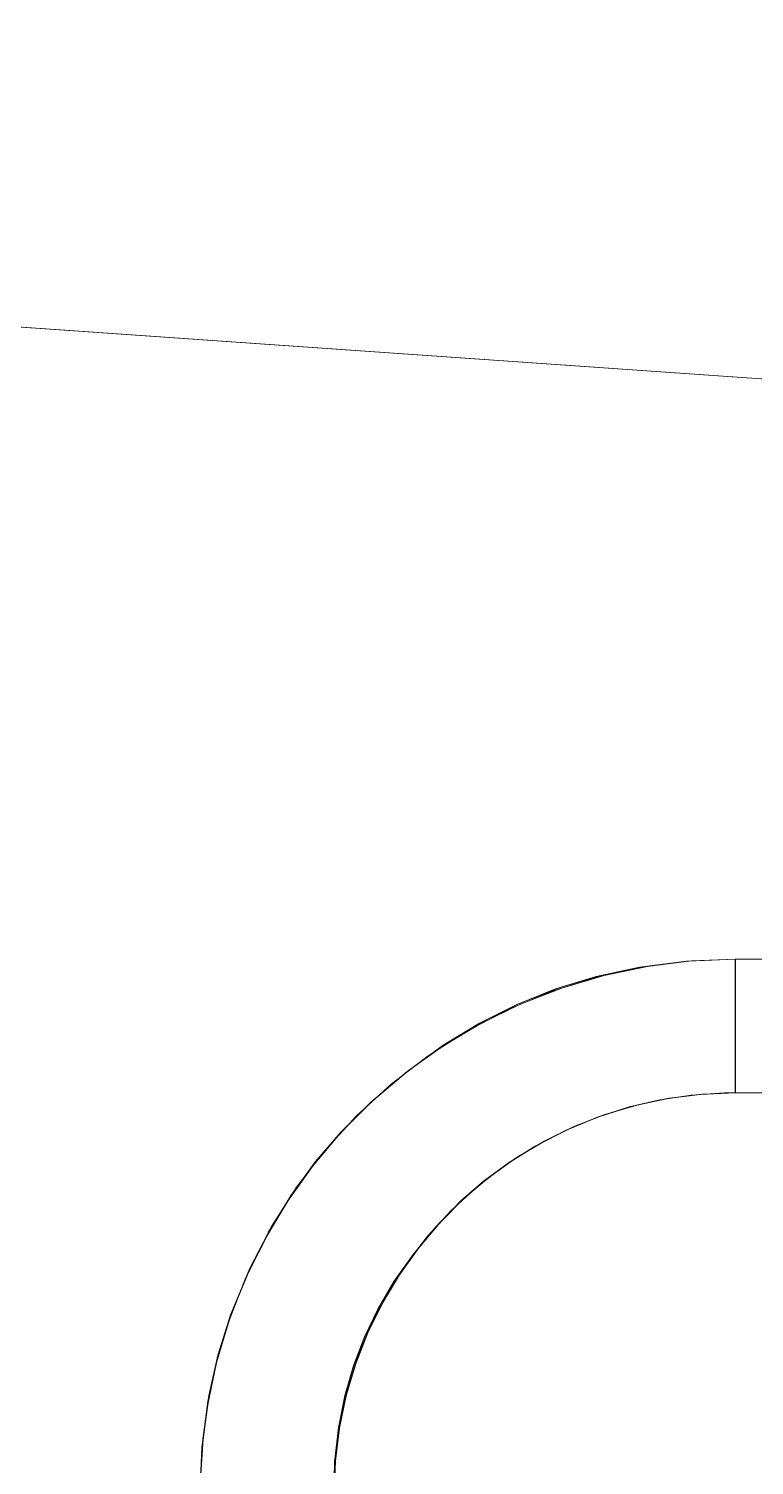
# Model space of a CAD drawing. Header units: millimetres. Extents: x -5968 to 8419, y -11886 to 221.
# Drawn here: x -5580.07 to -5576, y -11249.1 to -11241.04 of the extents above; entities that cross this region are included whole.
import ezdxf

# ---------------------------------------------------------------- set-up
doc = ezdxf.new("R2010")
doc.units = ezdxf.units.MM
doc.header["$LTSCALE"] = 20
doc.layers.add('Beschläge', color=7, linetype='Continuous')
doc.layers.add('Innenausbau_Konstruktion', color=7, linetype='Continuous')

msp = doc.modelspace()

# ---------------------------------------------------------------- linework, layer by layer
at = {"layer": 'Beschläge', "color": 7, "linetype": 'Continuous', "lineweight": 9, "transparency": 33554687}
for points, invisible_edges in [([(-5583.8596, -11242.5603, 3091.6093), (-5577.915, -11247.9165, 3091.6093), (-5577.7887, -11247.7635, 3091.6093)], 9), ([(-5583.8596, -11242.5603, 3091.6093), (-5578.0215, -11248.0688, 3091.6093), (-5577.915, -11247.9165, 3091.6093)], 9), ([(-5583.8596, -11242.5603, 3091.6093), (-5578.1113, -11248.2221, 3091.6093), (-5578.0215, -11248.0688, 3091.6093)], 9), ([(-5583.8596, -11242.5603, 3091.6093), (-5578.1865, -11248.3782, 3091.6093), (-5578.1113, -11248.2221, 3091.6093)], 9), ([(-5583.8596, -11242.5603, 3091.6093), (-5578.2482, -11248.5392, 3091.6093), (-5578.1865, -11248.3782, 3091.6093)], 9), ([(-5578.3595, -11249.2668, 3091.6093), (-5578.3542, -11249.0792, 3091.6093), (-5583.8596, -11242.5603, 3091.6093), (-5583.8596, -11255.9603, 3091.6093)], 10), ([(-5583.8596, -11242.5603, 3091.6093), (-5578.297, -11248.7076, 3091.6093), (-5578.2482, -11248.5392, 3091.6093)], 9), ([(-5583.8596, -11242.5603, 3091.6093), (-5578.3328, -11248.8864, 3091.6093), (-5578.297, -11248.7076, 3091.6093)], 9), ([(-5577.7887, -11247.7635, 3091.6093), (-5577.6428, -11247.6128, 3091.6093), (-5582.3596, -11242.5603, 3091.6093), (-5583.8596, -11242.5603, 3091.6093)], 10), ([(-5578.3542, -11249.0792, 3091.6093), (-5578.3328, -11248.8864, 3091.6093), (-5583.8596, -11242.5603, 3091.6093)], 10), ([(-5583.8576, -11242.5603, 3559.6093), (-5577.913, -11247.9165, 3559.6093), (-5577.7867, -11247.7635, 3559.6093)], 9), ([(-5583.8576, -11242.5603, 3559.6093), (-5578.0195, -11248.0688, 3559.6093), (-5577.913, -11247.9165, 3559.6093)], 9), ([(-5583.8576, -11242.5603, 3559.6093), (-5578.1093, -11248.2221, 3559.6093), (-5578.0195, -11248.0688, 3559.6093)], 9), ([(-5583.8576, -11242.5603, 3559.6093), (-5578.1845, -11248.3782, 3559.6093), (-5578.1093, -11248.2221, 3559.6093)], 9), ([(-5583.8576, -11242.5603, 3559.6093), (-5578.2462, -11248.5392, 3559.6093), (-5578.1845, -11248.3782, 3559.6093)], 9), ([(-5578.3575, -11249.2668, 3559.6093), (-5578.3522, -11249.0792, 3559.6093), (-5583.8576, -11242.5603, 3559.6093), (-5583.8576, -11255.9603, 3559.6093)], 10), ([(-5583.8576, -11242.5603, 3559.6093), (-5578.295, -11248.7076, 3559.6093), (-5578.2462, -11248.5392, 3559.6093)], 9), ([(-5583.8576, -11242.5603, 3559.6093), (-5578.3308, -11248.8864, 3559.6093), (-5578.295, -11248.7076, 3559.6093)], 9), ([(-5577.7867, -11247.7635, 3559.6093), (-5577.6408, -11247.6128, 3559.6093), (-5582.3576, -11242.5603, 3559.6093), (-5583.8576, -11242.5603, 3559.6093)], 10), ([(-5578.3522, -11249.0792, 3559.6093), (-5578.3308, -11248.8864, 3559.6093), (-5583.8576, -11242.5603, 3559.6093)], 10), ([(-5582.3596, -11242.5603, 3090.1093), (-5578.7238, -11247.7894, 3090.1093), (-5578.8393, -11248.0178, 3090.1093)], 9), ([(-5582.3596, -11242.5603, 3090.1093), (-5577.9486, -11246.8902, 3090.1093), (-5578.1508, -11247.0628, 3090.1093)], 9), ([(-5582.3596, -11242.5603, 3090.1093), (-5578.5981, -11247.5835, 3090.1093), (-5578.7238, -11247.7894, 3090.1093)], 9), ([(-5582.3596, -11242.5603, 3090.1093), (-5578.32, -11247.2306, 3090.1093), (-5578.4617, -11247.3959, 3090.1093)], 9), ([(-5582.3596, -11242.5603, 3090.1093), (-5577.7463, -11246.7437, 3090.1093), (-5577.9486, -11246.8902, 3090.1093)], 9), ([(-5578.4617, -11247.3959, 3090.1093), (-5578.5981, -11247.5835, 3090.1093), (-5582.3596, -11242.5603, 3090.1093)], 10), ([(-5582.3596, -11242.5603, 3090.1093), (-5577.5418, -11246.6193, 3090.1093), (-5577.7463, -11246.7437, 3090.1093)], 9), ([(-5573.6096, -11246.2603, 3090.1093), (-5576.1096, -11246.2603, 3090.1093), (-5582.3596, -11242.5603, 3090.1093), (-5569.5201, -11243.4581, 3090.1093)], 10), ([(-5578.1508, -11247.0628, 3090.1093), (-5578.32, -11247.2306, 3090.1093), (-5582.3596, -11242.5603, 3090.1093)], 10), ([(-5582.3596, -11242.5603, 3090.1093), (-5577.3325, -11246.5144, 3090.1093), (-5577.5418, -11246.6193, 3090.1093)], 9), ([(-5582.3596, -11242.5603, 3090.1093), (-5577.1158, -11246.4274, 3090.1093), (-5577.3325, -11246.5144, 3090.1093)], 9), ([(-5582.3596, -11242.5603, 3090.1093), (-5576.8881, -11246.3574, 3090.1093), (-5577.1158, -11246.4274, 3090.1093)], 9), ([(-5576.1096, -11246.2603, 3090.1093), (-5576.3822, -11246.2715, 3090.1093), (-5582.3596, -11242.5603, 3090.1093)], 10), ([(-5582.3596, -11255.9603, 3090.1093), (-5582.3596, -11242.5603, 3090.1093), (-5579.1088, -11249.2094, 3090.1093), (-5579.1054, -11249.4348, 3090.1093)], 10), ([(-5582.3596, -11242.5603, 3090.1093), (-5579.0587, -11248.7077, 3090.1093), (-5579.0928, -11248.9492, 3090.1093)], 9), ([(-5582.3596, -11242.5603, 3090.1093), (-5576.6452, -11246.3049, 3090.1093), (-5576.8881, -11246.3574, 3090.1093)], 9), ([(-5582.3596, -11242.5603, 3090.1093), (-5579.0078, -11248.4809, 3090.1093), (-5579.0587, -11248.7077, 3090.1093)], 9), ([(-5576.3822, -11246.2715, 3090.1093), (-5576.6452, -11246.3049, 3090.1093), (-5582.3596, -11242.5603, 3090.1093)], 10), ([(-5582.3596, -11242.5603, 3090.1093), (-5578.9369, -11248.2548, 3090.1093), (-5579.0078, -11248.4809, 3090.1093)], 9), ([(-5578.8393, -11248.0178, 3090.1093), (-5578.9369, -11248.2548, 3090.1093), (-5582.3596, -11242.5603, 3090.1093)], 10), ([(-5579.0928, -11248.9492, 3090.1093), (-5579.1088, -11249.2094, 3090.1093), (-5582.3596, -11242.5603, 3090.1093)], 10), ([(-5569.5201, -11243.4581, 3091.6093), (-5582.3596, -11242.5603, 3091.6093), (-5576.1709, -11247.0111, 3091.6093), (-5576.1096, -11247.0103, 3091.6093)], 10), ([(-5582.3596, -11242.5603, 3091.6093), (-5576.3559, -11247.0231, 3091.6093), (-5576.1709, -11247.0111, 3091.6093)], 9), ([(-5582.3596, -11242.5603, 3091.6093), (-5576.5327, -11247.0491, 3091.6093), (-5576.3559, -11247.0231, 3091.6093)], 9), ([(-5582.3596, -11242.5603, 3091.6093), (-5576.7038, -11247.0888, 3091.6093), (-5576.5327, -11247.0491, 3091.6093)], 9), ([(-5582.3596, -11242.5603, 3091.6093), (-5577.2271, -11247.3078, 3091.6093), (-5577.0575, -11247.2204, 3091.6093)], 9), ([(-5582.3596, -11242.5603, 3091.6093), (-5577.3802, -11247.4027, 3091.6093), (-5577.2271, -11247.3078, 3091.6093)], 9), ([(-5582.3596, -11242.5603, 3091.6093), (-5577.6428, -11247.6128, 3091.6093), (-5577.5198, -11247.5058, 3091.6093)], 9), ([(-5582.3596, -11242.5603, 3091.6093), (-5576.8775, -11247.1448, 3091.6093), (-5576.7038, -11247.0888, 3091.6093)], 9), ([(-5577.5198, -11247.5058, 3091.6093), (-5577.3802, -11247.4027, 3091.6093), (-5582.3596, -11242.5603, 3091.6093)], 10), ([(-5577.0575, -11247.2204, 3091.6093), (-5576.8775, -11247.1448, 3091.6093), (-5582.3596, -11242.5603, 3091.6093)], 10), ([(-5582.3576, -11242.5603, 3558.1093), (-5578.7218, -11247.7894, 3558.1093), (-5578.8373, -11248.0178, 3558.1093)], 9), ([(-5582.3576, -11242.5603, 3558.1093), (-5577.9466, -11246.8902, 3558.1093), (-5578.1488, -11247.0628, 3558.1093)], 9), ([(-5582.3576, -11242.5603, 3558.1093), (-5578.5961, -11247.5835, 3558.1093), (-5578.7218, -11247.7894, 3558.1093)], 9), ([(-5582.3576, -11242.5603, 3558.1093), (-5578.318, -11247.2306, 3558.1093), (-5578.4597, -11247.3959, 3558.1093)], 9), ([(-5582.3576, -11242.5603, 3558.1093), (-5577.7443, -11246.7437, 3558.1093), (-5577.9466, -11246.8902, 3558.1093)], 9), ([(-5578.4597, -11247.3959, 3558.1093), (-5578.5961, -11247.5835, 3558.1093), (-5582.3576, -11242.5603, 3558.1093)], 10), ([(-5582.3576, -11242.5603, 3558.1093), (-5577.5398, -11246.6193, 3558.1093), (-5577.7443, -11246.7437, 3558.1093)], 9), ([(-5573.6076, -11246.2603, 3558.1093), (-5576.1076, -11246.2603, 3558.1093), (-5582.3576, -11242.5603, 3558.1093), (-5569.5181, -11243.4581, 3558.1093)], 10), ([(-5578.1488, -11247.0628, 3558.1093), (-5578.318, -11247.2306, 3558.1093), (-5582.3576, -11242.5603, 3558.1093)], 10), ([(-5582.3576, -11242.5603, 3558.1093), (-5577.3305, -11246.5144, 3558.1093), (-5577.5398, -11246.6193, 3558.1093)], 9), ([(-5582.3576, -11242.5603, 3558.1093), (-5577.1138, -11246.4274, 3558.1093), (-5577.3305, -11246.5144, 3558.1093)], 9), ([(-5582.3576, -11242.5603, 3558.1093), (-5579.0567, -11248.7077, 3558.1093), (-5579.0908, -11248.9492, 3558.1093)], 9), ([(-5582.3576, -11242.5603, 3558.1093), (-5576.8861, -11246.3574, 3558.1093), (-5577.1138, -11246.4274, 3558.1093)], 9), ([(-5576.1076, -11246.2603, 3558.1093), (-5576.3802, -11246.2715, 3558.1093), (-5582.3576, -11242.5603, 3558.1093)], 10), ([(-5582.3576, -11242.5603, 3558.1093), (-5579.0058, -11248.4809, 3558.1093), (-5579.0567, -11248.7077, 3558.1093)], 9), ([(-5582.3576, -11242.5603, 3558.1093), (-5576.6432, -11246.3049, 3558.1093), (-5576.8861, -11246.3574, 3558.1093)], 9), ([(-5582.3576, -11255.9603, 3558.1093), (-5582.3576, -11242.5603, 3558.1093), (-5579.1068, -11249.2094, 3558.1093), (-5579.1034, -11249.4348, 3558.1093)], 10), ([(-5582.3576, -11242.5603, 3558.1093), (-5578.9349, -11248.2548, 3558.1093), (-5579.0058, -11248.4809, 3558.1093)], 9), ([(-5576.3802, -11246.2715, 3558.1093), (-5576.6432, -11246.3049, 3558.1093), (-5582.3576, -11242.5603, 3558.1093)], 10), ([(-5578.8373, -11248.0178, 3558.1093), (-5578.9349, -11248.2548, 3558.1093), (-5582.3576, -11242.5603, 3558.1093)], 10), ([(-5579.0908, -11248.9492, 3558.1093), (-5579.1068, -11249.2094, 3558.1093), (-5582.3576, -11242.5603, 3558.1093)], 10), ([(-5569.5181, -11243.4581, 3559.6093), (-5582.3576, -11242.5603, 3559.6093), (-5576.1689, -11247.0111, 3559.6093), (-5576.1076, -11247.0103, 3559.6093)], 10), ([(-5582.3576, -11242.5603, 3559.6093), (-5576.3539, -11247.0231, 3559.6093), (-5576.1689, -11247.0111, 3559.6093)], 9), ([(-5582.3576, -11242.5603, 3559.6093), (-5576.5307, -11247.0491, 3559.6093), (-5576.3539, -11247.0231, 3559.6093)], 9), ([(-5582.3576, -11242.5603, 3559.6093), (-5576.7018, -11247.0888, 3559.6093), (-5576.5307, -11247.0491, 3559.6093)], 9), ([(-5582.3576, -11242.5603, 3559.6093), (-5577.2251, -11247.3078, 3559.6093), (-5577.0555, -11247.2204, 3559.6093)], 9), ([(-5582.3576, -11242.5603, 3559.6093), (-5577.3782, -11247.4027, 3559.6093), (-5577.2251, -11247.3078, 3559.6093)], 9), ([(-5582.3576, -11242.5603, 3559.6093), (-5577.6408, -11247.6128, 3559.6093), (-5577.5178, -11247.5058, 3559.6093)], 9), ([(-5582.3576, -11242.5603, 3559.6093), (-5576.8755, -11247.1448, 3559.6093), (-5576.7018, -11247.0888, 3559.6093)], 9), ([(-5577.5178, -11247.5058, 3559.6093), (-5577.3782, -11247.4027, 3559.6093), (-5582.3576, -11242.5603, 3559.6093)], 10), ([(-5577.0555, -11247.2204, 3559.6093), (-5576.8755, -11247.1448, 3559.6093), (-5582.3576, -11242.5603, 3559.6093)], 10), ([(-5576.1096, -11247.0103, 3091.6093), (-5573.6096, -11247.0103, 3091.6093), (-5569.5201, -11243.4581, 3091.6093)], 10), ([(-5576.1076, -11247.0103, 3559.6093), (-5573.6076, -11247.0103, 3559.6093), (-5569.5181, -11243.4581, 3559.6093)], 10), ([(-5576.6919, -11247.087, 3090.8593), (-5576.886, -11246.3625, 3090.1093), (-5576.6305, -11246.3059, 3090.1093)], 9), ([(-5576.6599, -11247.0792, 3558.8593), (-5576.844, -11246.3521, 3558.1093), (-5576.6014, -11246.3012, 3558.1093)], 9), ([(-5576.6919, -11247.087, 3090.8593), (-5576.6305, -11246.3059, 3090.1093), (-5576.5003, -11247.0445, 3090.8593)], 3), ([(-5576.6599, -11247.0792, 3558.8593), (-5576.6014, -11246.3012, 3558.1093), (-5576.4779, -11247.041, 3558.8593)], 3), ([(-5576.5003, -11247.0445, 3090.8593), (-5576.6305, -11246.3059, 3090.1093), (-5576.3711, -11246.2717, 3090.1093)], 9), ([(-5576.4779, -11247.041, 3558.8593), (-5576.6014, -11246.3012, 3558.1093), (-5576.3553, -11246.2706, 3558.1093)], 9), ([(-5576.5003, -11247.0445, 3090.8593), (-5576.3711, -11246.2717, 3090.1093), (-5576.3057, -11247.0189, 3090.8593)], 3), ([(-5576.4779, -11247.041, 3558.8593), (-5576.3553, -11246.2706, 3558.1093), (-5576.2934, -11247.018, 3558.8593)], 3), ([(-5576.3057, -11247.0189, 3090.8593), (-5576.3711, -11246.2717, 3090.1093), (-5576.1096, -11246.2603, 3090.1093)], 9), ([(-5576.2934, -11247.018, 3558.8593), (-5576.3553, -11246.2706, 3558.1093), (-5576.1076, -11246.2603, 3558.1093)], 9), ([(-5576.3057, -11247.0189, 3090.8593), (-5576.1096, -11246.2603, 3090.1093), (-5576.1096, -11247.0103, 3090.8593)], 1), ([(-5576.2934, -11247.018, 3558.8593), (-5576.1076, -11246.2603, 3558.1093), (-5576.1076, -11247.0103, 3558.8593)], 1), ([(-5576.8791, -11247.146, 3090.8593), (-5577.1356, -11246.4412, 3090.1093), (-5576.886, -11246.3625, 3090.1093)], 9), ([(-5576.8382, -11247.1322, 3558.8593), (-5577.0817, -11246.4229, 3558.1093), (-5576.844, -11246.3521, 3558.1093)], 9), ([(-5576.8791, -11247.146, 3090.8593), (-5576.886, -11246.3625, 3090.1093), (-5576.6919, -11247.087, 3090.8593)], 3), ([(-5576.8382, -11247.1322, 3558.8593), (-5576.844, -11246.3521, 3558.1093), (-5576.6599, -11247.0792, 3558.8593)], 3), ([(-5577.0605, -11247.2211, 3090.8593), (-5577.3774, -11246.5414, 3090.1093), (-5577.1356, -11246.4412, 3090.1093)], 9), ([(-5577.0114, -11247.1998, 3558.8593), (-5577.3127, -11246.513, 3558.1093), (-5577.0817, -11246.4229, 3558.1093)], 9), ([(-5577.0605, -11247.2211, 3090.8593), (-5577.1356, -11246.4412, 3090.1093), (-5576.8791, -11247.146, 3090.8593)], 3), ([(-5577.0114, -11247.1998, 3558.8593), (-5577.0817, -11246.4229, 3558.1093), (-5576.8382, -11247.1322, 3558.8593)], 3), ([(-5577.2346, -11247.3118, 3090.8593), (-5577.6096, -11246.6622, 3090.1093), (-5577.3774, -11246.5414, 3090.1093)], 9), ([(-5577.1785, -11247.2815, 3558.8593), (-5577.5354, -11246.6219, 3558.1093), (-5577.3127, -11246.513, 3558.1093)], 9), ([(-5577.2346, -11247.3118, 3090.8593), (-5577.3774, -11246.5414, 3090.1093), (-5577.0605, -11247.2211, 3090.8593)], 3), ([(-5577.1785, -11247.2815, 3558.8593), (-5577.3127, -11246.513, 3558.1093), (-5577.0114, -11247.1998, 3558.8593)], 3), ([(-5577.3382, -11247.3767, 3558.8593), (-5577.7484, -11246.7488, 3558.1093), (-5577.5354, -11246.6219, 3558.1093)], 9), ([(-5577.3382, -11247.3767, 3558.8593), (-5577.5354, -11246.6219, 3558.1093), (-5577.1785, -11247.2815, 3558.8593)], 3), ([(-5577.4001, -11247.4172, 3090.8593), (-5577.8303, -11246.8029, 3090.1093), (-5577.6096, -11246.6622, 3090.1093)], 9), ([(-5577.4001, -11247.4172, 3090.8593), (-5577.6096, -11246.6622, 3090.1093), (-5577.2346, -11247.3118, 3090.8593)], 3), ([(-5577.5559, -11247.5367, 3090.8593), (-5578.0379, -11246.9622, 3090.1093), (-5577.8303, -11246.8029, 3090.1093)], 9), ([(-5577.4896, -11247.4847, 3558.8593), (-5577.9502, -11246.8929, 3558.1093), (-5577.7484, -11246.7488, 3558.1093)], 9), ([(-5577.5559, -11247.5367, 3090.8593), (-5577.8303, -11246.8029, 3090.1093), (-5577.4001, -11247.4172, 3090.8593)], 3), ([(-5577.4896, -11247.4847, 3558.8593), (-5577.7484, -11246.7488, 3558.1093), (-5577.3382, -11247.3767, 3558.8593)], 3), ([(-5577.7006, -11247.6693, 3090.8593), (-5578.2309, -11247.139, 3090.1093), (-5578.0379, -11246.9622, 3090.1093)], 9), ([(-5577.6315, -11247.6049, 3558.8593), (-5578.1394, -11247.0531, 3558.1093), (-5577.9502, -11246.8929, 3558.1093)], 9), ([(-5577.7006, -11247.6693, 3090.8593), (-5578.0379, -11246.9622, 3090.1093), (-5577.5559, -11247.5367, 3090.8593)], 3), ([(-5577.6315, -11247.6049, 3558.8593), (-5577.9502, -11246.8929, 3558.1093), (-5577.4896, -11247.4847, 3558.8593)], 3), ([(-5576.6619, -11247.0792, 3091.6093), (-5576.4799, -11247.041, 3090.8593), (-5576.4799, -11247.041, 3091.6093)], 3), ([(-5576.6619, -11247.0792, 3091.6093), (-5576.6619, -11247.0792, 3090.8593), (-5576.4799, -11247.041, 3090.8593)], 9), ([(-5576.6599, -11247.0792, 3559.6093), (-5576.4779, -11247.041, 3558.8593), (-5576.4779, -11247.041, 3559.6093)], 3), ([(-5576.6599, -11247.0792, 3559.6093), (-5576.6599, -11247.0792, 3558.8593), (-5576.4779, -11247.041, 3558.8593)], 9), ([(-5576.4799, -11247.041, 3091.6093), (-5576.2954, -11247.018, 3090.8593), (-5576.2954, -11247.018, 3091.6093)], 3), ([(-5576.4799, -11247.041, 3091.6093), (-5576.4799, -11247.041, 3090.8593), (-5576.2954, -11247.018, 3090.8593)], 9), ([(-5576.4779, -11247.041, 3559.6093), (-5576.2934, -11247.018, 3558.8593), (-5576.2934, -11247.018, 3559.6093)], 3), ([(-5576.4779, -11247.041, 3559.6093), (-5576.4779, -11247.041, 3558.8593), (-5576.2934, -11247.018, 3558.8593)], 9), ([(-5576.2954, -11247.018, 3091.6093), (-5576.1096, -11247.0103, 3090.8593), (-5576.1096, -11247.0103, 3091.6093)], 1), ([(-5576.2954, -11247.018, 3091.6093), (-5576.2954, -11247.018, 3090.8593), (-5576.1096, -11247.0103, 3090.8593)], 9), ([(-5576.2934, -11247.018, 3559.6093), (-5576.1076, -11247.0103, 3558.8593), (-5576.1076, -11247.0103, 3559.6093)], 1), ([(-5576.2934, -11247.018, 3559.6093), (-5576.2934, -11247.018, 3558.8593), (-5576.1076, -11247.0103, 3558.8593)], 9), ([(-5577.763, -11247.7364, 3558.8593), (-5578.3148, -11247.2285, 3558.1093), (-5578.1394, -11247.0531, 3558.1093)], 9), ([(-5577.763, -11247.7364, 3558.8593), (-5578.1394, -11247.0531, 3558.1093), (-5577.6315, -11247.6049, 3558.8593)], 3), ([(-5577.0134, -11247.1998, 3091.6093), (-5576.8402, -11247.1322, 3090.8593), (-5576.8402, -11247.1322, 3091.6093)], 3), ([(-5577.0134, -11247.1998, 3091.6093), (-5577.0134, -11247.1998, 3090.8593), (-5576.8402, -11247.1322, 3090.8593)], 9), ([(-5577.0114, -11247.1998, 3559.6093), (-5576.8382, -11247.1322, 3558.8593), (-5576.8382, -11247.1322, 3559.6093)], 3), ([(-5577.0114, -11247.1998, 3559.6093), (-5577.0114, -11247.1998, 3558.8593), (-5576.8382, -11247.1322, 3558.8593)], 9), ([(-5576.8402, -11247.1322, 3091.6093), (-5576.6619, -11247.0792, 3090.8593), (-5576.6619, -11247.0792, 3091.6093)], 3), ([(-5576.8402, -11247.1322, 3091.6093), (-5576.8402, -11247.1322, 3090.8593), (-5576.6619, -11247.0792, 3090.8593)], 9), ([(-5576.8382, -11247.1322, 3559.6093), (-5576.6599, -11247.0792, 3558.8593), (-5576.6599, -11247.0792, 3559.6093)], 3), ([(-5576.8382, -11247.1322, 3559.6093), (-5576.8382, -11247.1322, 3558.8593), (-5576.6599, -11247.0792, 3558.8593)], 9), ([(-5577.8332, -11247.814, 3090.8593), (-5578.4077, -11247.332, 3090.1093), (-5578.2309, -11247.139, 3090.1093)], 9), ([(-5577.8332, -11247.814, 3090.8593), (-5578.2309, -11247.139, 3090.1093), (-5577.7006, -11247.6693, 3090.8593)], 3), ([(-5577.1805, -11247.2815, 3091.6093), (-5577.0134, -11247.1998, 3090.8593), (-5577.0134, -11247.1998, 3091.6093)], 3), ([(-5577.1805, -11247.2815, 3091.6093), (-5577.1805, -11247.2815, 3090.8593), (-5577.0134, -11247.1998, 3090.8593)], 9), ([(-5577.1785, -11247.2815, 3559.6093), (-5577.0114, -11247.1998, 3558.8593), (-5577.0114, -11247.1998, 3559.6093)], 3), ([(-5577.1785, -11247.2815, 3559.6093), (-5577.1785, -11247.2815, 3558.8593), (-5577.0114, -11247.1998, 3558.8593)], 9), ([(-5577.8831, -11247.8783, 3558.8593), (-5578.475, -11247.4177, 3558.1093), (-5578.3148, -11247.2285, 3558.1093)], 9), ([(-5577.8831, -11247.8783, 3558.8593), (-5578.3148, -11247.2285, 3558.1093), (-5577.763, -11247.7364, 3558.8593)], 3), ([(-5577.3402, -11247.3767, 3091.6093), (-5577.1805, -11247.2815, 3090.8593), (-5577.1805, -11247.2815, 3091.6093)], 3), ([(-5577.3402, -11247.3767, 3091.6093), (-5577.3402, -11247.3767, 3090.8593), (-5577.1805, -11247.2815, 3090.8593)], 9), ([(-5577.3382, -11247.3767, 3559.6093), (-5577.1785, -11247.2815, 3558.8593), (-5577.1785, -11247.2815, 3559.6093)], 3), ([(-5577.3382, -11247.3767, 3559.6093), (-5577.3382, -11247.3767, 3558.8593), (-5577.1785, -11247.2815, 3558.8593)], 9), ([(-5577.9527, -11247.9698, 3090.8593), (-5578.567, -11247.5396, 3090.1093), (-5578.4077, -11247.332, 3090.1093)], 9), ([(-5577.9527, -11247.9698, 3090.8593), (-5578.4077, -11247.332, 3090.1093), (-5577.8332, -11247.814, 3090.8593)], 3), ([(-5577.9912, -11248.0297, 3558.8593), (-5578.6191, -11247.6195, 3558.1093), (-5578.475, -11247.4177, 3558.1093)], 9), ([(-5577.9912, -11248.0297, 3558.8593), (-5578.475, -11247.4177, 3558.1093), (-5577.8831, -11247.8783, 3558.8593)], 3), ([(-5577.4916, -11247.4847, 3091.6093), (-5577.3402, -11247.3767, 3090.8593), (-5577.3402, -11247.3767, 3091.6093)], 3), ([(-5577.4916, -11247.4847, 3091.6093), (-5577.4916, -11247.4847, 3090.8593), (-5577.3402, -11247.3767, 3090.8593)], 9), ([(-5577.4896, -11247.4847, 3559.6093), (-5577.3382, -11247.3767, 3558.8593), (-5577.3382, -11247.3767, 3559.6093)], 3), ([(-5577.4896, -11247.4847, 3559.6093), (-5577.4896, -11247.4847, 3558.8593), (-5577.3382, -11247.3767, 3558.8593)], 9), ([(-5577.6335, -11247.6049, 3091.6093), (-5577.4916, -11247.4847, 3090.8593), (-5577.4916, -11247.4847, 3091.6093)], 3), ([(-5577.6335, -11247.6049, 3091.6093), (-5577.6335, -11247.6049, 3090.8593), (-5577.4916, -11247.4847, 3090.8593)], 9), ([(-5577.6315, -11247.6049, 3559.6093), (-5577.4896, -11247.4847, 3558.8593), (-5577.4896, -11247.4847, 3559.6093)], 3), ([(-5577.6315, -11247.6049, 3559.6093), (-5577.6315, -11247.6049, 3558.8593), (-5577.4896, -11247.4847, 3558.8593)], 9), ([(-5578.0581, -11248.1353, 3090.8593), (-5578.7077, -11247.7603, 3090.1093), (-5578.567, -11247.5396, 3090.1093)], 9), ([(-5578.0581, -11248.1353, 3090.8593), (-5578.567, -11247.5396, 3090.1093), (-5577.9527, -11247.9698, 3090.8593)], 3), ([(-5577.765, -11247.7364, 3091.6093), (-5577.6335, -11247.6049, 3090.8593), (-5577.6335, -11247.6049, 3091.6093)], 3), ([(-5577.765, -11247.7364, 3091.6093), (-5577.765, -11247.7364, 3090.8593), (-5577.6335, -11247.6049, 3090.8593)], 9), ([(-5577.763, -11247.7364, 3559.6093), (-5577.6315, -11247.6049, 3558.8593), (-5577.6315, -11247.6049, 3559.6093)], 3), ([(-5577.763, -11247.7364, 3559.6093), (-5577.763, -11247.7364, 3558.8593), (-5577.6315, -11247.6049, 3558.8593)], 9), ([(-5578.0864, -11248.1894, 3558.8593), (-5578.746, -11247.8325, 3558.1093), (-5578.6191, -11247.6195, 3558.1093)], 9), ([(-5578.0864, -11248.1894, 3558.8593), (-5578.6191, -11247.6195, 3558.1093), (-5577.9912, -11248.0297, 3558.8593)], 3), ([(-5578.1488, -11248.3094, 3090.8593), (-5578.8285, -11247.9925, 3090.1093), (-5578.7077, -11247.7603, 3090.1093)], 9), ([(-5578.1488, -11248.3094, 3090.8593), (-5578.7077, -11247.7603, 3090.1093), (-5578.0581, -11248.1353, 3090.8593)], 3), ([(-5577.8851, -11247.8783, 3091.6093), (-5577.765, -11247.7364, 3090.8593), (-5577.765, -11247.7364, 3091.6093)], 3), ([(-5577.8851, -11247.8783, 3091.6093), (-5577.8851, -11247.8783, 3090.8593), (-5577.765, -11247.7364, 3090.8593)], 9), ([(-5577.8831, -11247.8783, 3559.6093), (-5577.763, -11247.7364, 3558.8593), (-5577.763, -11247.7364, 3559.6093)], 3), ([(-5577.8831, -11247.8783, 3559.6093), (-5577.8831, -11247.8783, 3558.8593), (-5577.763, -11247.7364, 3558.8593)], 9), ([(-5578.1681, -11248.3565, 3558.8593), (-5578.8549, -11248.0552, 3558.1093), (-5578.746, -11247.8325, 3558.1093)], 9), ([(-5578.1681, -11248.3565, 3558.8593), (-5578.746, -11247.8325, 3558.1093), (-5578.0864, -11248.1894, 3558.8593)], 3), ([(-5577.9932, -11248.0297, 3091.6093), (-5577.8851, -11247.8783, 3090.8593), (-5577.8851, -11247.8783, 3091.6093)], 3), ([(-5577.9932, -11248.0297, 3091.6093), (-5577.9932, -11248.0297, 3090.8593), (-5577.8851, -11247.8783, 3090.8593)], 9), ([(-5577.9912, -11248.0297, 3559.6093), (-5577.8831, -11247.8783, 3558.8593), (-5577.8831, -11247.8783, 3559.6093)], 3), ([(-5577.9912, -11248.0297, 3559.6093), (-5577.9912, -11248.0297, 3558.8593), (-5577.8831, -11247.8783, 3558.8593)], 9), ([(-5578.2239, -11248.4908, 3090.8593), (-5578.9287, -11248.2343, 3090.1093), (-5578.8285, -11247.9925, 3090.1093)], 9), ([(-5578.2239, -11248.4908, 3090.8593), (-5578.8285, -11247.9925, 3090.1093), (-5578.1488, -11248.3094, 3090.8593)], 3), ([(-5578.2357, -11248.5297, 3558.8593), (-5578.945, -11248.2862, 3558.1093), (-5578.8549, -11248.0552, 3558.1093)], 9), ([(-5578.2357, -11248.5297, 3558.8593), (-5578.8549, -11248.0552, 3558.1093), (-5578.1681, -11248.3565, 3558.8593)], 3), ([(-5578.0884, -11248.1894, 3091.6093), (-5577.9932, -11248.0297, 3090.8593), (-5577.9932, -11248.0297, 3091.6093)], 3), ([(-5578.0884, -11248.1894, 3091.6093), (-5578.0884, -11248.1894, 3090.8593), (-5577.9932, -11248.0297, 3090.8593)], 9), ([(-5578.0864, -11248.1894, 3559.6093), (-5577.9912, -11248.0297, 3558.8593), (-5577.9912, -11248.0297, 3559.6093)], 3), ([(-5578.0864, -11248.1894, 3559.6093), (-5578.0864, -11248.1894, 3558.8593), (-5577.9912, -11248.0297, 3558.8593)], 9), ([(-5578.2829, -11248.678, 3090.8593), (-5579.0074, -11248.4839, 3090.1093), (-5578.9287, -11248.2343, 3090.1093)], 9), ([(-5578.2829, -11248.678, 3090.8593), (-5578.9287, -11248.2343, 3090.1093), (-5578.2239, -11248.4908, 3090.8593)], 3), ([(-5578.1701, -11248.3565, 3091.6093), (-5578.0884, -11248.1894, 3090.8593), (-5578.0884, -11248.1894, 3091.6093)], 3), ([(-5578.1701, -11248.3565, 3091.6093), (-5578.1701, -11248.3565, 3090.8593), (-5578.0884, -11248.1894, 3090.8593)], 9), ([(-5578.1681, -11248.3565, 3559.6093), (-5578.0864, -11248.1894, 3558.8593), (-5578.0864, -11248.1894, 3559.6093)], 3), ([(-5578.1681, -11248.3565, 3559.6093), (-5578.1681, -11248.3565, 3558.8593), (-5578.0864, -11248.1894, 3558.8593)], 9), ([(-5578.2887, -11248.708, 3558.8593), (-5579.0158, -11248.5239, 3558.1093), (-5578.945, -11248.2862, 3558.1093)], 9), ([(-5578.2887, -11248.708, 3558.8593), (-5578.945, -11248.2862, 3558.1093), (-5578.2357, -11248.5297, 3558.8593)], 3), ([(-5578.2377, -11248.5297, 3091.6093), (-5578.1701, -11248.3565, 3090.8593), (-5578.1701, -11248.3565, 3091.6093)], 3), ([(-5578.2377, -11248.5297, 3091.6093), (-5578.2377, -11248.5297, 3090.8593), (-5578.1701, -11248.3565, 3090.8593)], 9), ([(-5578.2357, -11248.5297, 3559.6093), (-5578.1681, -11248.3565, 3558.8593), (-5578.1681, -11248.3565, 3559.6093)], 3), ([(-5578.2357, -11248.5297, 3559.6093), (-5578.2357, -11248.5297, 3558.8593), (-5578.1681, -11248.3565, 3558.8593)], 9), ([(-5578.3254, -11248.8696, 3090.8593), (-5579.064, -11248.7394, 3090.1093), (-5579.0074, -11248.4839, 3090.1093)], 9), ([(-5578.3254, -11248.8696, 3090.8593), (-5579.0074, -11248.4839, 3090.1093), (-5578.2829, -11248.678, 3090.8593)], 3), ([(-5578.3269, -11248.89, 3558.8593), (-5579.0667, -11248.7665, 3558.1093), (-5579.0158, -11248.5239, 3558.1093)], 9), ([(-5578.3269, -11248.89, 3558.8593), (-5579.0158, -11248.5239, 3558.1093), (-5578.2887, -11248.708, 3558.8593)], 3), ([(-5578.2907, -11248.708, 3091.6093), (-5578.2377, -11248.5297, 3090.8593), (-5578.2377, -11248.5297, 3091.6093)], 3), ([(-5578.2907, -11248.708, 3091.6093), (-5578.2907, -11248.708, 3090.8593), (-5578.2377, -11248.5297, 3090.8593)], 9), ([(-5578.2887, -11248.708, 3559.6093), (-5578.2357, -11248.5297, 3558.8593), (-5578.2357, -11248.5297, 3559.6093)], 3), ([(-5578.2887, -11248.708, 3559.6093), (-5578.2887, -11248.708, 3558.8593), (-5578.2357, -11248.5297, 3558.8593)], 9), ([(-5578.351, -11249.0642, 3090.8593), (-5579.0982, -11248.9988, 3090.1093), (-5579.064, -11248.7394, 3090.1093)], 9), ([(-5578.351, -11249.0642, 3090.8593), (-5579.064, -11248.7394, 3090.1093), (-5578.3254, -11248.8696, 3090.8593)], 3), ([(-5578.3289, -11248.89, 3091.6093), (-5578.2907, -11248.708, 3090.8593), (-5578.2907, -11248.708, 3091.6093)], 3), ([(-5578.3289, -11248.89, 3091.6093), (-5578.3289, -11248.89, 3090.8593), (-5578.2907, -11248.708, 3090.8593)], 9), ([(-5578.3269, -11248.89, 3559.6093), (-5578.2887, -11248.708, 3558.8593), (-5578.2887, -11248.708, 3559.6093)], 3), ([(-5578.3269, -11248.89, 3559.6093), (-5578.3269, -11248.89, 3558.8593), (-5578.2887, -11248.708, 3558.8593)], 9), ([(-5578.3499, -11249.0745, 3558.8593), (-5579.0973, -11249.0126, 3558.1093), (-5579.0667, -11248.7665, 3558.1093)], 9), ([(-5578.3499, -11249.0745, 3558.8593), (-5579.0667, -11248.7665, 3558.1093), (-5578.3269, -11248.89, 3558.8593)], 3), ([(-5578.3519, -11249.0745, 3091.6093), (-5578.3289, -11248.89, 3090.8593), (-5578.3289, -11248.89, 3091.6093)], 3), ([(-5578.3519, -11249.0745, 3091.6093), (-5578.3519, -11249.0745, 3090.8593), (-5578.3289, -11248.89, 3090.8593)], 9), ([(-5578.3499, -11249.0745, 3559.6093), (-5578.3269, -11248.89, 3558.8593), (-5578.3269, -11248.89, 3559.6093)], 3), ([(-5578.3499, -11249.0745, 3559.6093), (-5578.3499, -11249.0745, 3558.8593), (-5578.3269, -11248.89, 3558.8593)], 9), ([(-5578.3596, -11249.2603, 3090.8593), (-5579.1096, -11249.2603, 3090.1093), (-5579.0982, -11248.9988, 3090.1093)], 8), ([(-5578.3576, -11249.2603, 3558.8593), (-5579.1076, -11249.2603, 3558.1093), (-5579.0973, -11249.0126, 3558.1093)], 8), ([(-5578.3596, -11249.2603, 3090.8593), (-5579.0982, -11248.9988, 3090.1093), (-5578.351, -11249.0642, 3090.8593)], 3), ([(-5578.3576, -11249.2603, 3558.8593), (-5579.0973, -11249.0126, 3558.1093), (-5578.3499, -11249.0745, 3558.8593)], 3), ([(-5578.3596, -11249.2603, 3091.6093), (-5578.3519, -11249.0745, 3090.8593), (-5578.3519, -11249.0745, 3091.6093)], 3), ([(-5578.3596, -11249.2603, 3091.6093), (-5578.3596, -11249.2603, 3090.8593), (-5578.3519, -11249.0745, 3090.8593)], 8), ([(-5578.3576, -11249.2603, 3559.6093), (-5578.3499, -11249.0745, 3558.8593), (-5578.3499, -11249.0745, 3559.6093)], 3), ([(-5578.3576, -11249.2603, 3559.6093), (-5578.3576, -11249.2603, 3558.8593), (-5578.3499, -11249.0745, 3558.8593)], 8)]:
    msp.add_3dface(points, dxfattribs=dict(at, invisible_edges=invisible_edges))
for points in [[(-5582.3596, -11242.5603, 3091.6093), (-5569.5201, -11243.4581, 3091.6093), (-5569.5201, -11243.4581, 3090.1093), (-5582.3596, -11242.5603, 3090.1093)], [(-5582.3576, -11242.5603, 3559.6093), (-5569.5181, -11243.4581, 3559.6093), (-5569.5181, -11243.4581, 3558.1093), (-5582.3576, -11242.5603, 3558.1093)], [(-5573.6096, -11246.2603, 3090.1093), (-5573.6096, -11247.0103, 3090.8593), (-5576.1096, -11247.0103, 3090.8593), (-5576.1096, -11246.2603, 3090.1093)], [(-5573.6076, -11246.2603, 3558.1093), (-5573.6076, -11247.0103, 3558.8593), (-5576.1076, -11247.0103, 3558.8593), (-5576.1076, -11246.2603, 3558.1093)], [(-5573.6096, -11247.0103, 3090.8593), (-5573.6096, -11247.0103, 3091.6093), (-5576.1096, -11247.0103, 3091.6093), (-5576.1096, -11247.0103, 3090.8593)], [(-5573.6076, -11247.0103, 3558.8593), (-5573.6076, -11247.0103, 3559.6093), (-5576.1076, -11247.0103, 3559.6093), (-5576.1076, -11247.0103, 3558.8593)]]:
    msp.add_3dface(points, dxfattribs=at)
at = {"layer": 'Innenausbau_Konstruktion', "color": 7, "linetype": 'Continuous', "lineweight": 25, "transparency": 33554687}
for points in [[(-4781.0596, -11284.4357, 3525.1093), (-4781.0596, -10714.4357, 3525.1093), (-5595.0596, -10714.4357, 3525.1093), (-5595.0596, -11284.4357, 3525.1093)], [(-5595.0596, -11284.4357, 3543.1093), (-5595.0596, -10714.4357, 3543.1093), (-4781.0596, -10714.4357, 3543.1093), (-4781.0596, -11284.4357, 3543.1093)], [(-4781.0596, -11284.4357, 3690.1093), (-4781.0596, -10714.4357, 3690.1093), (-5595.0596, -10714.4357, 3690.1093), (-5595.0596, -11284.4357, 3690.1093)], [(-5595.0596, -11284.4357, 3708.1093), (-5595.0596, -10714.4357, 3708.1093), (-4781.0596, -10714.4357, 3708.1093), (-4781.0596, -11284.4357, 3708.1093)], [(-4781.0596, -11284.4357, 4946.1093), (-4781.0596, -10714.4357, 4946.1093), (-5595.0596, -10714.4357, 4946.1093), (-5595.0596, -11284.4357, 4946.1093)], [(-5595.0596, -11284.4357, 4964.1093), (-5595.0596, -10714.4357, 4964.1093), (-4781.0596, -10714.4357, 4964.1093), (-4781.0596, -11284.4357, 4964.1093)], [(-4781.0596, -11284.4357, 5190.1093), (-4781.0596, -10714.4357, 5190.1093), (-5595.0596, -10714.4357, 5190.1093), (-5595.0596, -11284.4357, 5190.1093)], [(-5595.0596, -11284.4357, 5208.1093), (-5595.0596, -10714.4357, 5208.1093), (-4781.0596, -10714.4357, 5208.1093), (-4781.0596, -11284.4357, 5208.1093)]]:
    msp.add_3dface(points, dxfattribs=at)

doc.saveas('drawing.dxf')
